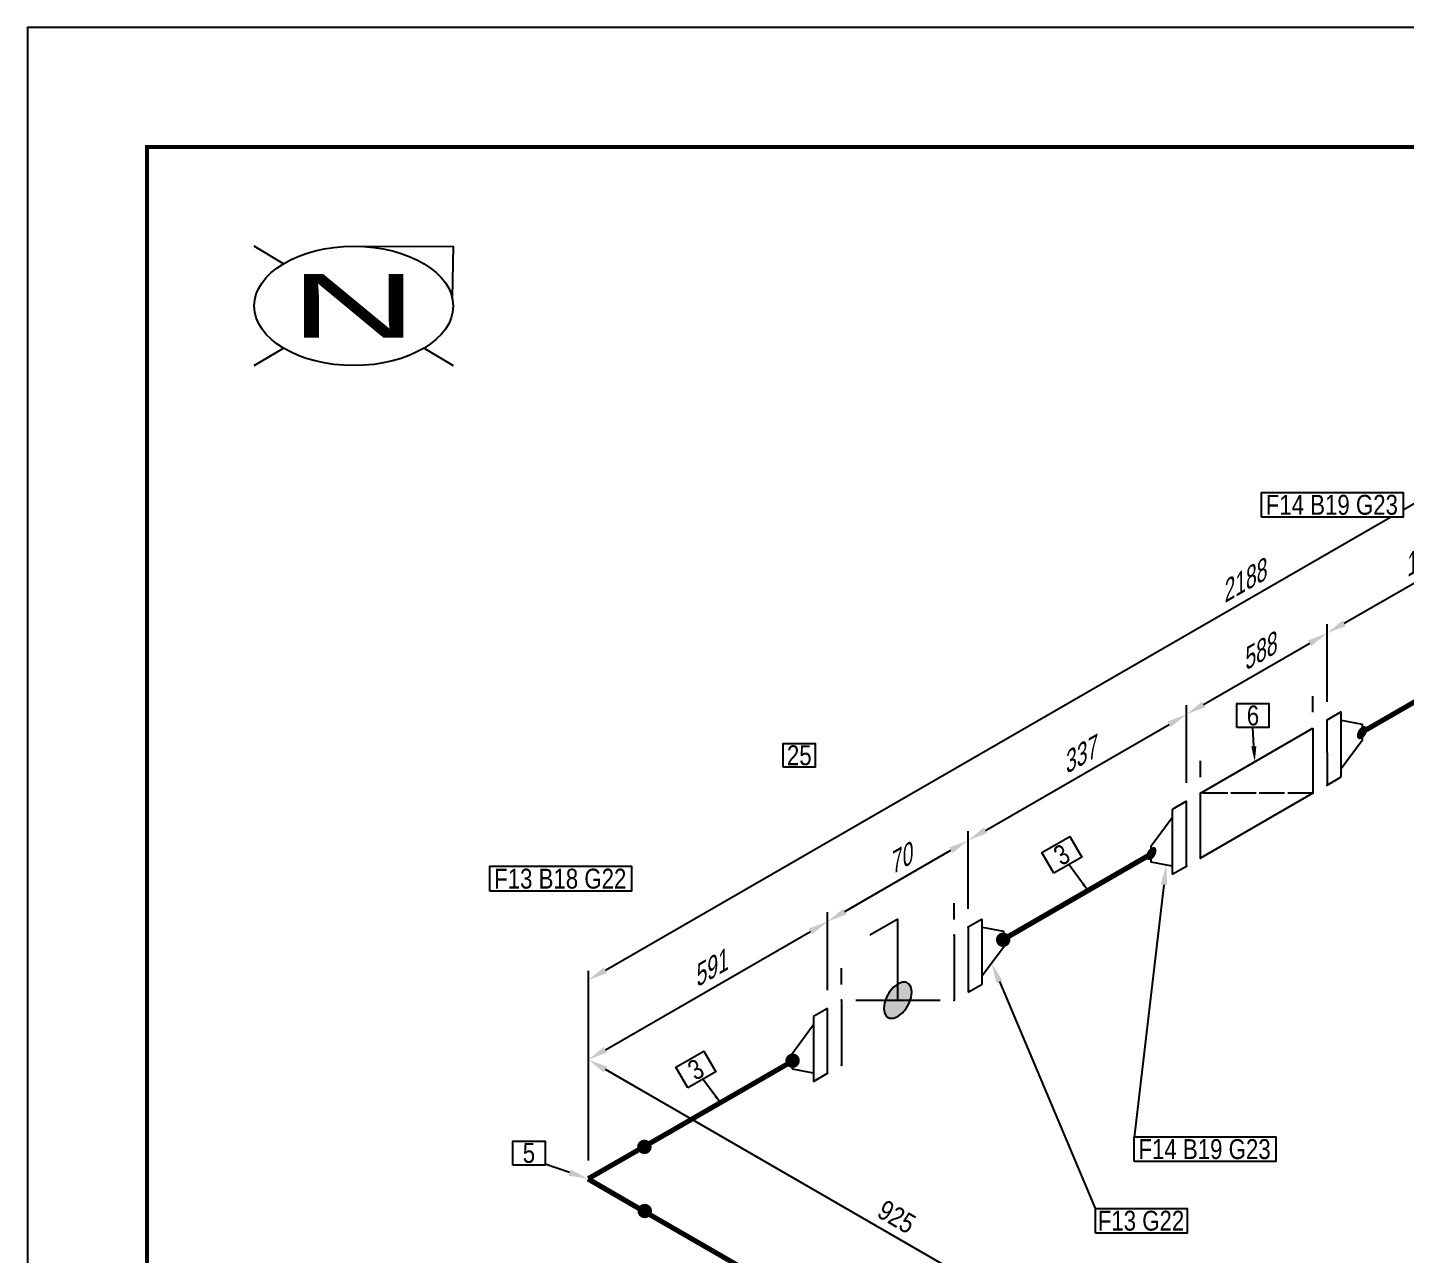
# Model space of a CAD drawing. Header units: millimetres. Extents: x 0 to 594, y 0 to 420.
# Drawn here: x 0 to 173.2, y 265.8 to 420 of the extents above; entities that cross this region are included whole.
import ezdxf
from ezdxf import colors
from ezdxf.entities.mleader import LeaderData, LeaderLine
from ezdxf.enums import TextEntityAlignment as Align
from ezdxf.math import Vec2, Vec3

# ---------------------------------------------------------------- set-up
doc = ezdxf.new("R2010")
doc.units = ezdxf.units.MM
doc.header["$LTSCALE"] = 0.25
doc.linetypes.add('HIDDEN2', pattern=[4.7625, 3.175, -1.5875])
for name, color, linetype in [('기호', 4, 'Continuous'), ('밸브', 4, 'Continuous'), ('용접', 1, 'Continuous'), ('주석', 7, 'Continuous'), ('치수', 1, 'Continuous')]:
    doc.layers.add(name, color=color, linetype=linetype)
doc.layers.add('파이프', color=3, linetype='Continuous', lineweight=70)
doc.styles.add('AdskIsoAnnotation', font='arial.ttf', dxfattribs={"width": 0.8, "height": 1})
doc.styles.add('AdskIsoMetric', font='arial.ttf', dxfattribs={"width": 0.8, "height": 2.5})
doc.styles.add('AdskIsoMetric-30', font='arial.ttf', dxfattribs={"width": 0.8, "height": 2.5})
doc.styles.add('AdskIsoMetric30', font='arial.ttf', dxfattribs={"width": 0.8, "oblique": 30, "height": 2.5})
doc.styles.get("Standard").update_dxf_attribs({"font": 'arial.ttf'})
doc.dimstyles.new('AdskIsoMetric', dxfattribs={"dimtxt": 2.5, "dimasz": 2.5, "dimexe": 1, "dimexo": 2, "dimgap": 0.8, "dimtad": 1, "dimdec": 0, "dimrnd": 1, "dimzin": 0, "dimdsep": 46, "dimtxsty": 'AdskIsoMetric', "dimcen": 0, "dimclrt": 7, "dimadec": 0, "dimazin": 0, "dimtfac": 1, "dimtdec": 0, "dimtmove": 1, "dimatfit": 3, "dimfxl": 0, "dimfrac": 2, "dimtolj": 1, "dimtzin": 0, "dimarcsym": 0})

# ---------------------------------------------------------------- blocks, each defined once
blk = doc.blocks.new('플랜지WN-1-IsoLeft')
at = {"color": 0, "linetype": 'ByBlock', "lineweight": -2, "extrusion": (0, 0.816497, 0.57735)}
for p, q in [((0.1989, 0.0893), (-0.1547, -0.1148)), ((-0.1547, 0.0383), (-0.0663, 0.0893)), ((-0.0663, 0.0893), (0.1547, 0.0638)), ((0.2873, 0.0383), (0.1989, 0.0893)), ((-0.1105, -0.0893), (-0.1547, 0.0383)), ((-0.0663, -0.1659), (0.2873, 0.0383)), ((-0.1547, -0.1148), (-0.0663, -0.1659))]:
    blk.add_line(p, q, dxfattribs=at)
blk = doc.blocks.new('개스킷-1-IsoLeft')
at = {"color": 0, "linetype": 'ByBlock', "lineweight": -2}
for p in [(0.1238, 0.1326), (0.221, 0.0765), (-0.221, -0.0765), (-0.1326, -0.1276)]:
    blk.add_point(p, dxfattribs=at)
blk = doc.blocks.new('버터플라이 밸브-1-IsoLeft')
blk.add_hatch(color=256).paths.add_polyline_path([(-0.0884, 0.051), (-0.0889, 0.0507), (-0.0893, 0.0503), (-0.0898, 0.0499), (-0.0903, 0.0495), (-0.0907, 0.0492), (-0.0912, 0.0488), (-0.0917, 0.0484), (-0.0921, 0.048), (-0.0926, 0.0477), (-0.0931, 0.0473), (-0.0935, 0.0469), (-0.094, 0.0466), (-0.0945, 0.0462), (-0.095, 0.0458), (-0.0954, 0.0454), (-0.0959, 0.0451), (-0.0964, 0.0447), (-0.0968, 0.0443), (-0.0973, 0.0439), (-0.0978, 0.0436), (-0.0982, 0.0432), (-0.0987, 0.0428), (-0.0992, 0.0425), (-0.0996, 0.0421), (-0.1001, 0.0417), (-0.1006, 0.0413), (-0.1011, 0.041), (-0.1015, 0.0406), (-0.102, 0.0402), (-0.1025, 0.0398), (-0.1029, 0.0395), (-0.1034, 0.0391), (-0.1039, 0.0387), (-0.1043, 0.0384), (-0.1048, 0.038), (-0.1053, 0.0376), (-0.1057, 0.0372), (-0.1062, 0.0369), (-0.1067, 0.0365), (-0.1072, 0.0361), (-0.1076, 0.0357), (-0.1081, 0.0354), (-0.1086, 0.035), (-0.109, 0.0346), (-0.1095, 0.0343), (-0.11, 0.0339), (-0.1104, 0.0335), (-0.1109, 0.0331), (-0.1114, 0.0328), (-0.1114, 0.0328), (-0.1116, 0.0323), (-0.1119, 0.0319), (-0.1121, 0.0314), (-0.1124, 0.031), (-0.1126, 0.0306), (-0.1129, 0.0301), (-0.1131, 0.0297), (-0.1133, 0.0293), (-0.1136, 0.0288), (-0.1138, 0.0284), (-0.1141, 0.0279), (-0.1143, 0.0275), (-0.1146, 0.0271), (-0.1148, 0.0266), (-0.1151, 0.0262), (-0.1153, 0.0258), (-0.1156, 0.0253), (-0.1158, 0.0249), (-0.1161, 0.0244), (-0.1163, 0.024), (-0.1166, 0.0236), (-0.1168, 0.0231), (-0.117, 0.0227), (-0.1173, 0.0222), (-0.1175, 0.0218), (-0.1178, 0.0214), (-0.118, 0.0209), (-0.1183, 0.0205), (-0.1185, 0.0201), (-0.1188, 0.0196), (-0.119, 0.0192), (-0.1193, 0.0187), (-0.1195, 0.0183), (-0.1198, 0.0179), (-0.12, 0.0174), (-0.1203, 0.017), (-0.1205, 0.0165), (-0.1207, 0.0161), (-0.121, 0.0157), (-0.1212, 0.0152), (-0.1215, 0.0148), (-0.1217, 0.0144), (-0.122, 0.0139), (-0.1222, 0.0135), (-0.1225, 0.013), (-0.1227, 0.0126), (-0.123, 0.0122), (-0.1232, 0.0117), (-0.1235, 0.0113), (-0.1235, 0.0113), (-0.1235, 0.0108), (-0.1235, 0.0104), (-0.1235, 0.0099), (-0.1235, 0.0094), (-0.1235, 0.009), (-0.1235, 0.0085), (-0.1235, 0.0081), (-0.1235, 0.0076), (-0.1235, 0.0071), (-0.1235, 0.0067), (-0.1235, 0.0062), (-0.1235, 0.0058), (-0.1235, 0.0053), (-0.1235, 0.0048), (-0.1235, 0.0044), (-0.1235, 0.0039), (-0.1235, 0.0035), (-0.1235, 0.003), (-0.1235, 0.0025), (-0.1235, 0.0021), (-0.1235, 0.0016), (-0.1235, 0.0012), (-0.1235, 0.0007), (-0.1235, 0.0002), (-0.1235, -0.0002), (-0.1235, -0.0007), (-0.1235, -0.0012), (-0.1235, -0.0016), (-0.1235, -0.0021), (-0.1235, -0.0025), (-0.1235, -0.003), (-0.1235, -0.0035), (-0.1235, -0.0039), (-0.1235, -0.0044), (-0.1235, -0.0048), (-0.1235, -0.0053), (-0.1235, -0.0058), (-0.1235, -0.0062), (-0.1235, -0.0067), (-0.1235, -0.0071), (-0.1235, -0.0076), (-0.1235, -0.0081), (-0.1235, -0.0085), (-0.1235, -0.009), (-0.1235, -0.0094), (-0.1235, -0.0099), (-0.1235, -0.0104), (-0.1235, -0.0108), (-0.1235, -0.0113), (-0.1235, -0.0113), (-0.1232, -0.0117), (-0.123, -0.0122), (-0.1227, -0.0126), (-0.1225, -0.013), (-0.1222, -0.0135), (-0.122, -0.0139), (-0.1217, -0.0144), (-0.1215, -0.0148), (-0.1212, -0.0152), (-0.121, -0.0157), (-0.1207, -0.0161), (-0.1205, -0.0165), (-0.1203, -0.017), (-0.12, -0.0174), (-0.1198, -0.0179), (-0.1195, -0.0183), (-0.1193, -0.0187), (-0.119, -0.0192), (-0.1188, -0.0196), (-0.1185, -0.0201), (-0.1183, -0.0205), (-0.118, -0.0209), (-0.1178, -0.0214), (-0.1175, -0.0218), (-0.1173, -0.0222), (-0.117, -0.0227), (-0.1168, -0.0231), (-0.1166, -0.0236), (-0.1163, -0.024), (-0.1161, -0.0244), (-0.1158, -0.0249), (-0.1156, -0.0253), (-0.1153, -0.0258), (-0.1151, -0.0262), (-0.1148, -0.0266), (-0.1146, -0.0271), (-0.1143, -0.0275), (-0.1141, -0.0279), (-0.1138, -0.0284), (-0.1136, -0.0288), (-0.1133, -0.0293), (-0.1131, -0.0297), (-0.1129, -0.0301), (-0.1126, -0.0306), (-0.1124, -0.031), (-0.1121, -0.0314), (-0.1119, -0.0319), (-0.1116, -0.0323), (-0.1114, -0.0328), (-0.1114, -0.0328), (-0.1109, -0.0331), (-0.1104, -0.0335), (-0.11, -0.0339), (-0.1095, -0.0343), (-0.109, -0.0346), (-0.1086, -0.035), (-0.1081, -0.0354), (-0.1076, -0.0357), (-0.1072, -0.0361), (-0.1067, -0.0365), (-0.1062, -0.0369), (-0.1057, -0.0372), (-0.1053, -0.0376), (-0.1048, -0.038), (-0.1043, -0.0384), (-0.1039, -0.0387), (-0.1034, -0.0391), (-0.1029, -0.0395), (-0.1025, -0.0398), (-0.102, -0.0402), (-0.1015, -0.0406), (-0.1011, -0.041), (-0.1006, -0.0413), (-0.1001, -0.0417), (-0.0996, -0.0421), (-0.0992, -0.0425), (-0.0987, -0.0428), (-0.0982, -0.0432), (-0.0978, -0.0436), (-0.0973, -0.0439), (-0.0968, -0.0443), (-0.0964, -0.0447), (-0.0959, -0.0451), (-0.0954, -0.0454), (-0.095, -0.0458), (-0.0945, -0.0462), (-0.094, -0.0466), (-0.0935, -0.0469), (-0.0931, -0.0473), (-0.0926, -0.0477), (-0.0921, -0.048), (-0.0917, -0.0484), (-0.0912, -0.0488), (-0.0907, -0.0492), (-0.0903, -0.0495), (-0.0898, -0.0499), (-0.0893, -0.0503), (-0.0889, -0.0507), (-0.0884, -0.051), (-0.0884, -0.051), (-0.0877, -0.0513), (-0.0871, -0.0516), (-0.0865, -0.0518), (-0.0858, -0.0521), (-0.0852, -0.0524), (-0.0845, -0.0527), (-0.0839, -0.0529), (-0.0832, -0.0532), (-0.0826, -0.0535), (-0.0819, -0.0537), (-0.0813, -0.054), (-0.0806, -0.0543), (-0.08, -0.0546), (-0.0793, -0.0548), (-0.0787, -0.0551), (-0.0781, -0.0554), (-0.0774, -0.0556), (-0.0768, -0.0559), (-0.0761, -0.0562), (-0.0755, -0.0564), (-0.0748, -0.0567), (-0.0742, -0.057), (-0.0735, -0.0573), (-0.0729, -0.0575), (-0.0722, -0.0578), (-0.0716, -0.0581), (-0.071, -0.0583), (-0.0703, -0.0586), (-0.0697, -0.0589), (-0.069, -0.0592), (-0.0684, -0.0594), (-0.0677, -0.0597), (-0.0671, -0.06), (-0.0664, -0.0602), (-0.0658, -0.0605), (-0.0651, -0.0608), (-0.0645, -0.0611), (-0.0639, -0.0613), (-0.0632, -0.0616), (-0.0626, -0.0619), (-0.0619, -0.0621), (-0.0613, -0.0624), (-0.0606, -0.0627), (-0.06, -0.0629), (-0.0593, -0.0632), (-0.0587, -0.0635), (-0.058, -0.0638), (-0.0574, -0.064), (-0.0567, -0.0643), (-0.0567, -0.0643), (-0.056, -0.0644), (-0.0552, -0.0646), (-0.0545, -0.0647), (-0.0537, -0.0649), (-0.053, -0.065), (-0.0522, -0.0652), (-0.0514, -0.0653), (-0.0507, -0.0654), (-0.0499, -0.0656), (-0.0492, -0.0657), (-0.0484, -0.0659), (-0.0476, -0.066), (-0.0469, -0.0662), (-0.0461, -0.0663), (-0.0454, -0.0664), (-0.0446, -0.0666), (-0.0438, -0.0667), (-0.0431, -0.0669), (-0.0423, -0.067), (-0.0416, -0.0672), (-0.0408, -0.0673), (-0.04, -0.0674), (-0.0393, -0.0676), (-0.0385, -0.0677), (-0.0378, -0.0679), (-0.037, -0.068), (-0.0363, -0.0681), (-0.0355, -0.0683), (-0.0347, -0.0684), (-0.034, -0.0686), (-0.0332, -0.0687), (-0.0325, -0.0689), (-0.0317, -0.069), (-0.0309, -0.0691), (-0.0302, -0.0693), (-0.0294, -0.0694), (-0.0287, -0.0696), (-0.0279, -0.0697), (-0.0271, -0.0699), (-0.0264, -0.07), (-0.0256, -0.0701), (-0.0249, -0.0703), (-0.0241, -0.0704), (-0.0233, -0.0706), (-0.0226, -0.0707), (-0.0218, -0.0709), (-0.0211, -0.071), (-0.0203, -0.0711), (-0.0196, -0.0713), (-0.0196, -0.0713), (-0.0188, -0.0713), (-0.018, -0.0713), (-0.0172, -0.0713), (-0.0164, -0.0713), (-0.0156, -0.0713), (-0.0148, -0.0713), (-0.014, -0.0713), (-0.0132, -0.0713), (-0.0124, -0.0713), (-0.0116, -0.0713), (-0.0108, -0.0713), (-0.01, -0.0713), (-0.0092, -0.0713), (-0.0084, -0.0713), (-0.0076, -0.0713), (-0.0068, -0.0713), (-0.006, -0.0713), (-0.0052, -0.0713), (-0.0044, -0.0713), (-0.0036, -0.0713), (-0.0028, -0.0713), (-0.002, -0.0713), (-0.0012, -0.0713), (-0.0004, -0.0713), (0.0004, -0.0713), (0.0012, -0.0713), (0.002, -0.0713), (0.0028, -0.0713), (0.0036, -0.0713), (0.0044, -0.0713), (0.0052, -0.0713), (0.006, -0.0713), (0.0068, -0.0713), (0.0076, -0.0713), (0.0084, -0.0713), (0.0092, -0.0713), (0.01, -0.0713), (0.0108, -0.0713), (0.0116, -0.0713), (0.0124, -0.0713), (0.0132, -0.0713), (0.014, -0.0713), (0.0148, -0.0713), (0.0156, -0.0713), (0.0164, -0.0713), (0.0172, -0.0713), (0.018, -0.0713), (0.0188, -0.0713), (0.0196, -0.0713), (0.0196, -0.0713), (0.0203, -0.0711), (0.0211, -0.071), (0.0218, -0.0709), (0.0226, -0.0707), (0.0233, -0.0706), (0.0241, -0.0704), (0.0249, -0.0703), (0.0256, -0.0701), (0.0264, -0.07), (0.0271, -0.0699), (0.0279, -0.0697), (0.0287, -0.0696), (0.0294, -0.0694), (0.0302, -0.0693), (0.0309, -0.0691), (0.0317, -0.069), (0.0325, -0.0689), (0.0332, -0.0687), (0.034, -0.0686), (0.0347, -0.0684), (0.0355, -0.0683), (0.0363, -0.0681), (0.037, -0.068), (0.0378, -0.0679), (0.0385, -0.0677), (0.0393, -0.0676), (0.04, -0.0674), (0.0408, -0.0673), (0.0416, -0.0672), (0.0423, -0.067), (0.0431, -0.0669), (0.0438, -0.0667), (0.0446, -0.0666), (0.0454, -0.0664), (0.0461, -0.0663), (0.0469, -0.0662), (0.0476, -0.066), (0.0484, -0.0659), (0.0492, -0.0657), (0.0499, -0.0656), (0.0507, -0.0654), (0.0514, -0.0653), (0.0522, -0.0652), (0.053, -0.065), (0.0537, -0.0649), (0.0545, -0.0647), (0.0552, -0.0646), (0.056, -0.0644), (0.0567, -0.0643), (0.0567, -0.0643), (0.0574, -0.064), (0.058, -0.0638), (0.0587, -0.0635), (0.0593, -0.0632), (0.06, -0.0629), (0.0606, -0.0627), (0.0613, -0.0624), (0.0619, -0.0621), (0.0626, -0.0619), (0.0632, -0.0616), (0.0639, -0.0613), (0.0645, -0.0611), (0.0651, -0.0608), (0.0658, -0.0605), (0.0664, -0.0602), (0.0671, -0.06), (0.0677, -0.0597), (0.0684, -0.0594), (0.069, -0.0592), (0.0697, -0.0589), (0.0703, -0.0586), (0.071, -0.0583), (0.0716, -0.0581), (0.0722, -0.0578), (0.0729, -0.0575), (0.0735, -0.0573), (0.0742, -0.057), (0.0748, -0.0567), (0.0755, -0.0564), (0.0761, -0.0562), (0.0768, -0.0559), (0.0774, -0.0556), (0.0781, -0.0554), (0.0787, -0.0551), (0.0793, -0.0548), (0.08, -0.0546), (0.0806, -0.0543), (0.0813, -0.054), (0.0819, -0.0537), (0.0826, -0.0535), (0.0832, -0.0532), (0.0839, -0.0529), (0.0845, -0.0527), (0.0852, -0.0524), (0.0858, -0.0521), (0.0865, -0.0518), (0.0871, -0.0516), (0.0877, -0.0513), (0.0884, -0.051), (0.0884, -0.051), (0.0889, -0.0507), (0.0893, -0.0503), (0.0898, -0.0499), (0.0903, -0.0495), (0.0907, -0.0492), (0.0912, -0.0488), (0.0917, -0.0484), (0.0921, -0.048), (0.0926, -0.0477), (0.0931, -0.0473), (0.0935, -0.0469), (0.094, -0.0466), (0.0945, -0.0462), (0.095, -0.0458), (0.0954, -0.0454), (0.0959, -0.0451), (0.0964, -0.0447), (0.0968, -0.0443), (0.0973, -0.0439), (0.0978, -0.0436), (0.0982, -0.0432), (0.0987, -0.0428), (0.0992, -0.0425), (0.0996, -0.0421), (0.1001, -0.0417), (0.1006, -0.0413), (0.1011, -0.041), (0.1015, -0.0406), (0.102, -0.0402), (0.1025, -0.0398), (0.1029, -0.0395), (0.1034, -0.0391), (0.1039, -0.0387), (0.1043, -0.0384), (0.1048, -0.038), (0.1053, -0.0376), (0.1057, -0.0372), (0.1062, -0.0369), (0.1067, -0.0365), (0.1072, -0.0361), (0.1076, -0.0357), (0.1081, -0.0354), (0.1086, -0.035), (0.109, -0.0346), (0.1095, -0.0343), (0.11, -0.0339), (0.1104, -0.0335), (0.1109, -0.0331), (0.1114, -0.0328), (0.1114, -0.0328), (0.1116, -0.0323), (0.1119, -0.0319), (0.1121, -0.0314), (0.1124, -0.031), (0.1126, -0.0306), (0.1129, -0.0301), (0.1131, -0.0297), (0.1133, -0.0293), (0.1136, -0.0288), (0.1138, -0.0284), (0.1141, -0.0279), (0.1143, -0.0275), (0.1146, -0.0271), (0.1148, -0.0266), (0.1151, -0.0262), (0.1153, -0.0258), (0.1156, -0.0253), (0.1158, -0.0249), (0.1161, -0.0244), (0.1163, -0.024), (0.1166, -0.0236), (0.1168, -0.0231), (0.117, -0.0227), (0.1173, -0.0222), (0.1175, -0.0218), (0.1178, -0.0214), (0.118, -0.0209), (0.1183, -0.0205), (0.1185, -0.0201), (0.1188, -0.0196), (0.119, -0.0192), (0.1193, -0.0187), (0.1195, -0.0183), (0.1198, -0.0179), (0.12, -0.0174), (0.1203, -0.017), (0.1205, -0.0165), (0.1207, -0.0161), (0.121, -0.0157), (0.1212, -0.0152), (0.1215, -0.0148), (0.1217, -0.0144), (0.122, -0.0139), (0.1222, -0.0135), (0.1225, -0.013), (0.1227, -0.0126), (0.123, -0.0122), (0.1232, -0.0117), (0.1235, -0.0113), (0.1235, -0.0113), (0.1235, -0.0108), (0.1235, -0.0104), (0.1235, -0.0099), (0.1235, -0.0094), (0.1235, -0.009), (0.1235, -0.0085), (0.1235, -0.0081), (0.1235, -0.0076), (0.1235, -0.0071), (0.1235, -0.0067), (0.1235, -0.0062), (0.1235, -0.0058), (0.1235, -0.0053), (0.1235, -0.0048), (0.1235, -0.0044), (0.1235, -0.0039), (0.1235, -0.0035), (0.1235, -0.003), (0.1235, -0.0025), (0.1235, -0.0021), (0.1235, -0.0016), (0.1235, -0.0012), (0.1235, -0.0007), (0.1235, -0.0002), (0.1235, 0.0002), (0.1235, 0.0007), (0.1235, 0.0012), (0.1235, 0.0016), (0.1235, 0.0021), (0.1235, 0.0025), (0.1235, 0.003), (0.1235, 0.0035), (0.1235, 0.0039), (0.1235, 0.0044), (0.1235, 0.0048), (0.1235, 0.0053), (0.1235, 0.0058), (0.1235, 0.0062), (0.1235, 0.0067), (0.1235, 0.0071), (0.1235, 0.0076), (0.1235, 0.0081), (0.1235, 0.0085), (0.1235, 0.009), (0.1235, 0.0094), (0.1235, 0.0099), (0.1235, 0.0104), (0.1235, 0.0108), (0.1235, 0.0113), (0.1235, 0.0113), (0.1232, 0.0117), (0.123, 0.0122), (0.1227, 0.0126), (0.1225, 0.013), (0.1222, 0.0135), (0.122, 0.0139), (0.1217, 0.0144), (0.1215, 0.0148), (0.1212, 0.0152), (0.121, 0.0157), (0.1207, 0.0161), (0.1205, 0.0165), (0.1203, 0.017), (0.12, 0.0174), (0.1198, 0.0179), (0.1195, 0.0183), (0.1193, 0.0187), (0.119, 0.0192), (0.1188, 0.0196), (0.1185, 0.0201), (0.1183, 0.0205), (0.118, 0.0209), (0.1178, 0.0214), (0.1175, 0.0218), (0.1173, 0.0222), (0.117, 0.0227), (0.1168, 0.0231), (0.1166, 0.0236), (0.1163, 0.024), (0.1161, 0.0244), (0.1158, 0.0249), (0.1156, 0.0253), (0.1153, 0.0258), (0.1151, 0.0262), (0.1148, 0.0266), (0.1146, 0.0271), (0.1143, 0.0275), (0.1141, 0.0279), (0.1138, 0.0284), (0.1136, 0.0288), (0.1133, 0.0293), (0.1131, 0.0297), (0.1129, 0.0301), (0.1126, 0.0306), (0.1124, 0.031), (0.1121, 0.0314), (0.1119, 0.0319), (0.1116, 0.0323), (0.1114, 0.0328), (0.1114, 0.0328), (0.1109, 0.0331), (0.1104, 0.0335), (0.11, 0.0339), (0.1095, 0.0343), (0.109, 0.0346), (0.1086, 0.035), (0.1081, 0.0354), (0.1076, 0.0357), (0.1072, 0.0361), (0.1067, 0.0365), (0.1062, 0.0369), (0.1057, 0.0372), (0.1053, 0.0376), (0.1048, 0.038), (0.1043, 0.0384), (0.1039, 0.0387), (0.1034, 0.0391), (0.1029, 0.0395), (0.1025, 0.0398), (0.102, 0.0402), (0.1015, 0.0406), (0.1011, 0.041), (0.1006, 0.0413), (0.1001, 0.0417), (0.0996, 0.0421), (0.0992, 0.0425), (0.0987, 0.0428), (0.0982, 0.0432), (0.0978, 0.0436), (0.0973, 0.0439), (0.0968, 0.0443), (0.0964, 0.0447), (0.0959, 0.0451), (0.0954, 0.0454), (0.095, 0.0458), (0.0945, 0.0462), (0.094, 0.0466), (0.0935, 0.0469), (0.0931, 0.0473), (0.0926, 0.0477), (0.0921, 0.048), (0.0917, 0.0484), (0.0912, 0.0488), (0.0907, 0.0492), (0.0903, 0.0495), (0.0898, 0.0499), (0.0893, 0.0503), (0.0889, 0.0507), (0.0884, 0.051), (0.0884, 0.051), (0.0877, 0.0513), (0.0871, 0.0516), (0.0865, 0.0518), (0.0858, 0.0521), (0.0852, 0.0524), (0.0845, 0.0527), (0.0839, 0.0529), (0.0832, 0.0532), (0.0826, 0.0535), (0.0819, 0.0537), (0.0813, 0.054), (0.0806, 0.0543), (0.08, 0.0546), (0.0793, 0.0548), (0.0787, 0.0551), (0.0781, 0.0554), (0.0774, 0.0556), (0.0768, 0.0559), (0.0761, 0.0562), (0.0755, 0.0564), (0.0748, 0.0567), (0.0742, 0.057), (0.0735, 0.0573), (0.0729, 0.0575), (0.0722, 0.0578), (0.0716, 0.0581), (0.071, 0.0583), (0.0703, 0.0586), (0.0697, 0.0589), (0.069, 0.0592), (0.0684, 0.0594), (0.0677, 0.0597), (0.0671, 0.06), (0.0664, 0.0602), (0.0658, 0.0605), (0.0651, 0.0608), (0.0645, 0.0611), (0.0639, 0.0613), (0.0632, 0.0616), (0.0626, 0.0619), (0.0619, 0.0621), (0.0613, 0.0624), (0.0606, 0.0627), (0.06, 0.0629), (0.0593, 0.0632), (0.0587, 0.0635), (0.058, 0.0638), (0.0574, 0.064), (0.0567, 0.0643), (0.0567, 0.0643), (0.056, 0.0644), (0.0552, 0.0646), (0.0545, 0.0647), (0.0537, 0.0649), (0.053, 0.065), (0.0522, 0.0652), (0.0514, 0.0653), (0.0507, 0.0654), (0.0499, 0.0656), (0.0492, 0.0657), (0.0484, 0.0659), (0.0476, 0.066), (0.0469, 0.0662), (0.0461, 0.0663), (0.0454, 0.0664), (0.0446, 0.0666), (0.0438, 0.0667), (0.0431, 0.0669), (0.0423, 0.067), (0.0416, 0.0672), (0.0408, 0.0673), (0.04, 0.0674), (0.0393, 0.0676), (0.0385, 0.0677), (0.0378, 0.0679), (0.037, 0.068), (0.0363, 0.0681), (0.0355, 0.0683), (0.0347, 0.0684), (0.034, 0.0686), (0.0332, 0.0687), (0.0325, 0.0689), (0.0317, 0.069), (0.0309, 0.0691), (0.0302, 0.0693), (0.0294, 0.0694), (0.0287, 0.0696), (0.0279, 0.0697), (0.0271, 0.0699), (0.0264, 0.07), (0.0256, 0.0701), (0.0249, 0.0703), (0.0241, 0.0704), (0.0233, 0.0706), (0.0226, 0.0707), (0.0218, 0.0709), (0.0211, 0.071), (0.0203, 0.0711), (0.0196, 0.0713), (0.0196, 0.0713), (0.0188, 0.0713), (0.018, 0.0713), (0.0172, 0.0713), (0.0164, 0.0713), (0.0156, 0.0713), (0.0148, 0.0713), (0.014, 0.0713), (0.0132, 0.0713), (0.0124, 0.0713), (0.0116, 0.0713), (0.0108, 0.0713), (0.01, 0.0713), (0.0092, 0.0713), (0.0084, 0.0713), (0.0076, 0.0713), (0.0068, 0.0713), (0.006, 0.0713), (0.0052, 0.0713), (0.0044, 0.0713), (0.0036, 0.0713), (0.0028, 0.0713), (0.002, 0.0713), (0.0012, 0.0713), (0.0004, 0.0713), (-0.0004, 0.0713), (-0.0012, 0.0713), (-0.002, 0.0713), (-0.0028, 0.0713), (-0.0036, 0.0713), (-0.0044, 0.0713), (-0.0052, 0.0713), (-0.006, 0.0713), (-0.0068, 0.0713), (-0.0076, 0.0713), (-0.0084, 0.0713), (-0.0092, 0.0713), (-0.01, 0.0713), (-0.0108, 0.0713), (-0.0116, 0.0713), (-0.0124, 0.0713), (-0.0132, 0.0713), (-0.014, 0.0713), (-0.0148, 0.0713), (-0.0156, 0.0713), (-0.0164, 0.0713), (-0.0172, 0.0713), (-0.018, 0.0713), (-0.0188, 0.0713), (-0.0196, 0.0713), (-0.0196, 0.0713), (-0.0203, 0.0711), (-0.0211, 0.071), (-0.0218, 0.0709), (-0.0226, 0.0707), (-0.0233, 0.0706), (-0.0241, 0.0704), (-0.0249, 0.0703), (-0.0256, 0.0701), (-0.0264, 0.07), (-0.0271, 0.0699), (-0.0279, 0.0697), (-0.0287, 0.0696), (-0.0294, 0.0694), (-0.0302, 0.0693), (-0.0309, 0.0691), (-0.0317, 0.069), (-0.0325, 0.0689), (-0.0332, 0.0687), (-0.034, 0.0686), (-0.0347, 0.0684), (-0.0355, 0.0683), (-0.0363, 0.0681), (-0.037, 0.068), (-0.0378, 0.0679), (-0.0385, 0.0677), (-0.0393, 0.0676), (-0.04, 0.0674), (-0.0408, 0.0673), (-0.0416, 0.0672), (-0.0423, 0.067), (-0.0431, 0.0669), (-0.0438, 0.0667), (-0.0446, 0.0666), (-0.0454, 0.0664), (-0.0461, 0.0663), (-0.0469, 0.0662), (-0.0476, 0.066), (-0.0484, 0.0659), (-0.0492, 0.0657), (-0.0499, 0.0656), (-0.0507, 0.0654), (-0.0514, 0.0653), (-0.0522, 0.0652), (-0.053, 0.065), (-0.0537, 0.0649), (-0.0545, 0.0647), (-0.0552, 0.0646), (-0.056, 0.0644), (-0.0567, 0.0643), (-0.0567, 0.0643), (-0.0574, 0.064), (-0.058, 0.0638), (-0.0587, 0.0635), (-0.0593, 0.0632), (-0.06, 0.0629), (-0.0606, 0.0627), (-0.0613, 0.0624), (-0.0619, 0.0621), (-0.0626, 0.0619), (-0.0632, 0.0616), (-0.0639, 0.0613), (-0.0645, 0.0611), (-0.0651, 0.0608), (-0.0658, 0.0605), (-0.0664, 0.0602), (-0.0671, 0.06), (-0.0677, 0.0597), (-0.0684, 0.0594), (-0.069, 0.0592), (-0.0697, 0.0589), (-0.0703, 0.0586), (-0.071, 0.0583), (-0.0716, 0.0581), (-0.0722, 0.0578), (-0.0729, 0.0575), (-0.0735, 0.0573), (-0.0742, 0.057), (-0.0748, 0.0567), (-0.0755, 0.0564), (-0.0761, 0.0562), (-0.0768, 0.0559), (-0.0774, 0.0556), (-0.0781, 0.0554), (-0.0787, 0.0551), (-0.0793, 0.0548), (-0.08, 0.0546), (-0.0806, 0.0543), (-0.0813, 0.054), (-0.0819, 0.0537), (-0.0826, 0.0535), (-0.0832, 0.0532), (-0.0839, 0.0529), (-0.0845, 0.0527), (-0.0852, 0.0524), (-0.0858, 0.0521), (-0.0865, 0.0518), (-0.0871, 0.0516), (-0.0877, 0.0513)], flags=0)
at = {"color": 0, "linetype": 'ByBlock', "lineweight": -2, "extrusion": (0, 0.816497, 0.57735)}
for p, q in [((-0.5303, 0.1021), (-0.1768, 0.3062)), ((0.1326, -0.2296), (-0.1326, 0.2296)), ((-0.1114, 0.0328), (-0.1235, 0.0113)), ((-0.1235, 0.0113), (-0.1235, -0.0113)), ((-0.0884, 0.051), (-0.1114, 0.0328)), ((-0.0567, 0.0643), (-0.0884, 0.051)), ((-0.0196, 0.0713), (-0.0567, 0.0643)), ((0.0196, 0.0713), (-0.0196, 0.0713)), ((0.0567, 0.0643), (0.0196, 0.0713)), ((0.0884, 0.051), (0.0567, 0.0643)), ((0.1114, 0.0328), (0.0884, 0.051)), ((0.1235, 0.0113), (0.1114, 0.0328)), ((0.1235, -0.0113), (0.1235, 0.0113)), ((-0.1235, -0.0113), (-0.1114, -0.0328)), ((-0.1114, -0.0328), (-0.0884, -0.051)), ((-0.0884, -0.051), (-0.0567, -0.0643)), ((-0.0567, -0.0643), (-0.0196, -0.0713)), ((-0.0196, -0.0713), (0.0196, -0.0713)), ((0.0196, -0.0713), (0.0567, -0.0643)), ((0.0567, -0.0643), (0.0884, -0.051)), ((0.0884, -0.051), (0.1114, -0.0328)), ((0.1114, -0.0328), (0.1235, -0.0113)), ((0.1768, -0.3062), (0.5303, -0.1021))]:
    blk.add_line(p, q, dxfattribs=at)
blk = doc.blocks.new('Operator_Lever-1-IsoLeft')
at = {"color": 0, "linetype": 'ByBlock', "lineweight": -2, "extrusion": (0, 0.816497, 0.57735)}
for p, q in [((0, 0), (-0.4419, -0.2552)), ((-0.4419, -0.2552), (-0.2652, -0.3572))]:
    blk.add_line(p, q, dxfattribs=at)
blk = doc.blocks.new('필터-스트레이너-2-Iso2DSkew90')
at = {"color": 0, "linetype": 'ByBlock', "lineweight": -2, "extrusion": (0.707107, -0.408248, 0.57735)}
for p, q in [((-7.07, 0), (7.07, 8.16)), ((-7.07, 0), (7.07, 8.16)), ((7.07, 8.16), (7.07, 0)), ((7.07, 8.16), (7.07, 0)), ((7.07, 0), (-7.07, -8.16)), ((7.07, 0), (-7.07, -8.16)), ((-7.07, -8.16), (-7.07, 0)), ((-7.07, -8.16), (-7.07, 0))]:
    blk.add_line(p, q, dxfattribs=at)
at = {"color": 0, "linetype": 'HIDDEN2', "lineweight": -2, "ltscale": 1.5, "extrusion": (0.707107, -0.408248, 0.57735)}
blk.add_line((7.07, 0), (-7.07, 0), dxfattribs=at)
at = {"color": 0, "linetype": 'HIDDEN2', "lineweight": -2, "extrusion": (0.707107, -0.408248, 0.57735)}
blk.add_line((7.07, 0), (-7.07, 0), dxfattribs=at)
blk = doc.blocks.new('*D78')
at = {"layer": 'Defpoints', "color": 0}
for p in [(100.56, 307.61), (100.56, 296.69), (70.49, 275.25)]:
    blk.add_point(p, dxfattribs=at)
at = {"layer": '치수', "color": 0, "lineweight": -2}
for p, q in [((100.56, 299), (100.56, 308.77)), ((72.65, 291.5), (98.4, 306.36)), ((70.49, 277.56), (70.49, 291.4))]:
    blk.add_line(p, q, dxfattribs=at)
at = {"layer": '치수', "color": 0}
for points in [[(98.19, 306.72), (98.61, 306), (100.56, 307.61)], [(72.44, 291.86), (72.86, 291.14), (70.49, 290.25)]]:
    blk.add_solid(points, dxfattribs=at)
at = {"layer": '치수', "color": 7, "insert": (85.52, 301.55), "char_height": 2.5, "attachment_point": 5, "rotation": 30, "style": 'AdskIsoMetric30'}
blk.add_mtext('\\A1;591', dxfattribs=at)
blk = doc.blocks.new('*D79')
at = {"layer": 'Defpoints', "color": 0}
for p in [(118.24, 317.82), (118.24, 306.9), (100.56, 296.69)]:
    blk.add_point(p, dxfattribs=at)
at = {"layer": '치수', "color": 0, "lineweight": -2}
for p, q in [((118.24, 309.21), (118.24, 318.97)), ((102.73, 308.86), (116.07, 316.57)), ((100.56, 299), (100.56, 308.77))]:
    blk.add_line(p, q, dxfattribs=at)
at = {"layer": '치수', "color": 0}
for points in [[(115.87, 316.93), (116.28, 316.21), (118.24, 317.82)], [(102.52, 309.22), (102.94, 308.5), (100.56, 307.61)]]:
    blk.add_solid(points, dxfattribs=at)
at = {"layer": '치수', "color": 7, "insert": (109.4, 315.33), "char_height": 2.5, "attachment_point": 5, "rotation": 30, "style": 'AdskIsoMetric30'}
blk.add_mtext('\\A1;70', dxfattribs=at)
blk = doc.blocks.new('개스킷 해치 표식-1-IsoLeft')
at = {"linetype": 'ByBlock', "lineweight": -2, "extrusion": (0, 0.816497, 0.57735)}
blk.add_line((0, 0), (-0.0884, -0.051), dxfattribs=at)
blk = doc.blocks.new('*D80')
at = {"layer": 'Defpoints', "color": 0}
for p in [(145.66, 333.65), (145.66, 322.73), (118.24, 306.9)]:
    blk.add_point(p, dxfattribs=at)
at = {"layer": '치수', "color": 0, "lineweight": -2}
for p, q in [((145.66, 325.04), (145.66, 334.81)), ((120.4, 319.07), (143.5, 332.4)), ((118.24, 309.21), (118.24, 318.97))]:
    blk.add_line(p, q, dxfattribs=at)
at = {"layer": '치수', "color": 0}
for points in [[(143.29, 332.76), (143.71, 332.04), (145.66, 333.65)], [(120.2, 319.43), (120.61, 318.71), (118.24, 317.82)]]:
    blk.add_solid(points, dxfattribs=at)
at = {"layer": '치수', "color": 7, "insert": (131.95, 328.35), "char_height": 2.5, "attachment_point": 5, "rotation": 30, "style": 'AdskIsoMetric30'}
blk.add_mtext('\\A1;337', dxfattribs=at)
blk = doc.blocks.new('*D81')
at = {"layer": 'Defpoints', "color": 0}
for p in [(163.34, 343.86), (163.34, 332.94), (145.66, 322.73)]:
    blk.add_point(p, dxfattribs=at)
at = {"layer": '치수', "color": 0, "lineweight": -2}
for p, q in [((163.34, 335.25), (163.34, 345.01)), ((147.83, 334.9), (161.18, 342.61)), ((145.66, 325.04), (145.66, 334.81))]:
    blk.add_line(p, q, dxfattribs=at)
at = {"layer": '치수', "color": 0}
for points in [[(160.97, 342.97), (161.38, 342.25), (163.34, 343.86)], [(147.62, 335.26), (148.04, 334.54), (145.66, 333.65)]]:
    blk.add_solid(points, dxfattribs=at)
at = {"layer": '치수', "color": 7, "insert": (154.5, 341.37), "char_height": 2.5, "attachment_point": 5, "rotation": 30, "style": 'AdskIsoMetric30'}
blk.add_mtext('\\A1;588', dxfattribs=at)
blk = doc.blocks.new('*D82')
at = {"layer": 'Defpoints', "color": 0}
for p in [(186.34, 357.14), (186.34, 349.28), (163.34, 332.94)]:
    blk.add_point(p, dxfattribs=at)
at = {"layer": '치수', "color": 0, "lineweight": -2}
for p, q in [((186.34, 351.59), (186.34, 358.29)), ((165.51, 345.11), (184.18, 355.89)), ((163.34, 335.25), (163.34, 345.01))]:
    blk.add_line(p, q, dxfattribs=at)
at = {"layer": '치수', "color": 0}
for points in [[(183.97, 356.25), (184.39, 355.53), (186.34, 357.14)], [(165.3, 345.47), (165.71, 344.75), (163.34, 343.86)]]:
    blk.add_solid(points, dxfattribs=at)
at = {"layer": '치수', "color": 7, "insert": (174.84, 353.11), "char_height": 2.5, "attachment_point": 5, "rotation": 30, "style": 'AdskIsoMetric30'}
blk.add_mtext('\\A1;192', dxfattribs=at)
blk = doc.blocks.new('*D86')
at = {"layer": 'Defpoints', "color": 0}
for p in [(234.6, 395), (234.6, 382.25), (70.49, 275.25)]:
    blk.add_point(p, dxfattribs=at)
at = {"layer": '치수', "color": 0, "lineweight": -2}
for p, q in [((234.6, 384.56), (234.6, 396.16)), ((72.65, 301.5), (232.44, 393.75)), ((70.49, 277.56), (70.49, 301.4))]:
    blk.add_line(p, q, dxfattribs=at)
at = {"layer": '치수', "color": 0}
for points in [[(232.23, 394.11), (232.65, 393.39), (234.6, 395)], [(72.44, 301.86), (72.86, 301.14), (70.49, 300.25)]]:
    blk.add_solid(points, dxfattribs=at)
at = {"layer": '치수', "color": 7, "insert": (152.55, 350.24), "char_height": 2.5, "attachment_point": 5, "rotation": 30, "style": 'AdskIsoMetric30'}
blk.add_mtext('\\A1;2188', dxfattribs=at)
blk = doc.blocks.new('*D88')
at = {"layer": 'Defpoints', "color": 0}
for p in [(70.49, 290.25), (70.49, 275.25), (148.02, 230.48)]:
    blk.add_point(p, dxfattribs=at)
at = {"layer": '치수', "color": 0, "lineweight": -2}
for p, q in [((70.49, 277.56), (70.49, 291.4)), ((145.85, 246.73), (72.65, 289)), ((148.02, 232.79), (148.02, 246.64))]:
    blk.add_line(p, q, dxfattribs=at)
at = {"layer": '치수', "color": 0}
for points in [[(72.86, 289.36), (72.44, 288.64), (70.49, 290.25)], [(146.06, 247.1), (145.64, 246.37), (148.02, 245.48)]]:
    blk.add_solid(points, dxfattribs=at)
at = {"layer": '치수', "color": 7, "insert": (109.25, 270.48), "char_height": 2.5, "attachment_point": 5, "rotation": 330, "style": 'AdskIsoMetric-30'}
blk.add_mtext('\\A1;925', dxfattribs=at)
blk = doc.blocks.new('엘보우-2-Iso2DSkew90')
at = {"color": 0, "linetype": 'ByBlock', "lineweight": -2, "extrusion": (0, 0.816497, 0.57735)}
for p, q in [((7.07, 4.08), (0, 0)), ((0, 0), (7.07, -4.08)), ((0, 0), (0, 0))]:
    blk.add_line(p, q, dxfattribs=at)
blk = doc.blocks.new('Buttweld')
at = {"lineweight": -2}
blk.add_hatch(color=0, dxfattribs=at).paths.add_polyline_path([(0.044, -0.0026), (0.0433, 0.0053), (0.0413, 0.0129), (0.0379, 0.02), (0.0334, 0.0265), (0.0278, 0.0321), (0.0214, 0.0366), (0.0142, 0.0399), (0.0066, 0.042), (-0.0013, 0.0427), (-0.0091, 0.042), (-0.0168, 0.0399), (-0.0239, 0.0366), (-0.0304, 0.0321), (-0.036, 0.0265), (-0.0405, 0.02), (-0.0438, 0.0129), (-0.0459, 0.0053), (-0.0466, -0.0026), (-0.0459, -0.0105), (-0.0438, -0.0181), (-0.0405, -0.0252), (-0.036, -0.0317), (-0.0304, -0.0373), (-0.0239, -0.0418), (-0.0168, -0.0452), (-0.0091, -0.0472), (-0.0013, -0.0479), (0.0066, -0.0472), (0.0142, -0.0452), (0.0214, -0.0418), (0.0278, -0.0373), (0.0334, -0.0317), (0.0379, -0.0252), (0.0413, -0.0181), (0.0433, -0.0105)], is_closed=False, flags=0)
blk = doc.blocks.new('Weld-1-IsoLeft')
blk.add_hatch(color=256).paths.add_polyline_path([(-0.0293, 0.019), (-0.0343, 0.0155), (-0.0383, 0.0116), (-0.041, 0.0073), (-0.0424, 0.0028), (-0.0424, -0.0017), (-0.041, -0.0062), (-0.0383, -0.0105), (-0.0343, -0.0145), (-0.0293, -0.0179), (-0.0232, -0.0209), (-0.0164, -0.0231), (-0.009, -0.0247), (-0.0012, -0.0255), (0.0067, -0.0255), (0.0145, -0.0247), (0.0219, -0.0231), (0.0287, -0.0209), (0.0348, -0.0179), (0.0398, -0.0145), (0.0438, -0.0105), (0.0465, -0.0062), (0.0479, -0.0017), (0.0479, 0.0028), (0.0465, 0.0073), (0.0438, 0.0116), (0.0398, 0.0155), (0.0348, 0.019), (0.0287, 0.022), (0.0219, 0.0242), (0.0145, 0.0258), (0.0067, 0.0266), (-0.0012, 0.0266), (-0.009, 0.0258), (-0.0164, 0.0242), (-0.0232, 0.022)], is_closed=False, flags=0)
blk = doc.blocks.new('AnnoRect')
at = {"color": 0, "linetype": 'ByBlock', "lineweight": -2}
blk.add_wipeout([(-0.81, -0.6), (-0.81, 0.6), (0.81, 0.6), (0.81, -0.6)], dxfattribs=at)
blk.add_lwpolyline([(-0.81, -0.6), (-0.81, 0.6), (0.81, 0.6), (0.81, -0.6)], close=True, dxfattribs=at)
at = {"color": 0, "linetype": 'ByBlock', "lineweight": -2, "style": 'AdskIsoAnnotation', "width": 0.8}
blk.add_attdef('XX', text='', height=1, dxfattribs=at).set_placement((0, 0), align=Align.MIDDLE_CENTER)

msp = doc.modelspace()

# ---------------------------------------------------------------- linework, layer by layer
at = {"color": 0, "linetype": 'ByBlock', "lineweight": 25}
for p, q in [((32.161, 390.303), (28.5, 392.5)), ((42, 392.476), (53.5, 392.5)), ((53.5, 392.5), (53.388, 386)), ((28.5, 377.5), (32.161, 379.697)), ((49.839, 379.697), (53.5, 377.5))]:
    msp.add_line(p, q, dxfattribs=at)
at = {"color": 0, "linetype": 'ByBlock', "lineweight": -2}
msp.add_line((41, 385), (41, 385), dxfattribs=at)
msp.add_line((41, 385), (41, 385), dxfattribs=at)
msp.add_line((41, 385), (41, 385), dxfattribs=at)
msp.add_line((41, 385), (41, 385), dxfattribs=at)
msp.add_line((41, 385), (41, 385), dxfattribs=at)
msp.add_lwpolyline([(0, 0), (594, 0), (594, 420), (0, 420)], close=True)
at = {"const_width": 0.5}
msp.add_lwpolyline([(15, 15), (579, 15), (579, 405), (15, 405)], close=True, dxfattribs=at)
at = {"color": 0, "linetype": 'ByBlock', "lineweight": 25}
msp.add_ellipse((41, 385), major_axis=(12.5, 0), ratio=0.6, dxfattribs=at)
at = {"layer": '파이프'}
for points in [[(186.345, 342.138), (167.76, 331.408)], [(141.244, 316.099), (122.659, 305.369)], [(96.142, 290.06), (77.558, 279.33)], [(77.558, 271.165), (140.946, 234.567)]]:
    msp.add_lwpolyline(points, dxfattribs=at)

# ---------------------------------------------------------------- block references
at = {"layer": '기호'}
msp.add_blockref('필터-스트레이너-2-Iso2DSkew90', (154.502, 323.753), dxfattribs=at)
at = {"layer": '밸브', "xscale": 20, "yscale": 20, "zscale": 20}
for name, p, rotation in [('플랜지WN-1-IsoLeft', (165.55, 330.132), 239.9999999997689), ('개스킷-1-IsoLeft', (162.457, 328.346), 59.99999999985557), ('개스킷-1-IsoLeft', (146.547, 319.161), 59.99999999960286), ('플랜지WN-1-IsoLeft', (143.453, 317.375), 59.99999999974006), ('버터플라이 밸브-1-IsoLeft', (109.401, 297.714), 239.9999999997924), ('Operator_Lever-1-IsoLeft', (109.401, 297.714), 239.9999999997924), ('플랜지WN-1-IsoLeft', (120.449, 304.093), 239.9999999998412), ('개스킷-1-IsoLeft', (117.356, 302.307), 239.9999999998195), ('개스킷-1-IsoLeft', (101.446, 293.122), 59.99999999978338), ('플랜지WN-1-IsoLeft', (98.352, 291.335), 59.9999999997545)]:
    msp.add_blockref(name, p, dxfattribs=dict(at, rotation=rotation))
at = {"layer": '용접', "xscale": 20, "yscale": 20, "zscale": 20}
for name, p, rotation in [('Weld-1-IsoLeft', (167.76, 331.408), 239.9999999997966), ('Weld-1-IsoLeft', (141.244, 316.099), 59.9999999997966), ('Buttweld', (96.142, 290.06), 180), ('Buttweld', (77.558, 271.165), 180)]:
    msp.add_blockref(name, p, dxfattribs=dict(at, rotation=rotation))
for p in [(122.659, 305.369), (77.558, 279.33)]:
    msp.add_blockref('Buttweld', p, dxfattribs=at)
at = {"layer": '치수', "xscale": 20, "yscale": 20, "zscale": 20, "rotation": 239.9999999997978}
for p in [(161.573, 333.918), (147.431, 325.753), (116.472, 307.879), (102.33, 299.714)]:
    msp.add_blockref('개스킷 해치 표식-1-IsoLeft', p, dxfattribs=at)
at = {"layer": '파이프'}
msp.add_blockref('엘보우-2-Iso2DSkew90', (70.487, 275.247), dxfattribs=at)

# ---------------------------------------------------------------- texts
at = {"color": 0, "linetype": 'ByBlock', "lineweight": 40, "width": 2}
msp.add_text('N', height=8, dxfattribs=at).set_placement((41, 385), align=Align.MIDDLE_CENTER)

# ---------------------------------------------------------------- dimensions: what is measured, and where the dimension line sits
at = {"layer": '치수'}
for base, p1, p2, angle, text, override, picture, middle in [((234.604, 395), (70.487, 275.247), (234.604, 382.248), 30, '2188', {"dimtad": 0, "dimlfac": 11.182922, "dimtxsty": 'AdskIsoMetric30', "dimse1": 0, "dimse2": 0, "dimsd1": 0, "dimsd2": 0, "dimtmove": 1}, '*D86', (152.545, 350.242)), ((186.345, 357.138), (163.341, 332.939), (186.345, 349.282), 30, '192', {"dimtad": 0, "dimlfac": 6.841168, "dimtxsty": 'AdskIsoMetric30', "dimse1": 0, "dimse2": 0, "dimsd1": 0, "dimsd2": 0, "dimtmove": 1}, '*D82', (174.843, 353.114)), ((163.341, 343.857), (145.663, 322.733), (163.341, 332.939), 30, '588', {"dimtad": 0, "dimlfac": 28.805999, "dimtxsty": 'AdskIsoMetric30', "dimse1": 0, "dimse2": 0, "dimsd1": 0, "dimsd2": 0, "dimtmove": 1}, '*D81', (154.502, 341.371)), ((145.663, 333.65), (118.24, 306.9), (145.663, 322.733), 30, '337', {"dimtad": 0, "dimlfac": 10.657894, "dimtxsty": 'AdskIsoMetric30', "dimse1": 0, "dimse2": 0, "dimsd1": 0, "dimsd2": 0, "dimtmove": 1}, '*D80', (131.951, 328.351)), ((118.24, 317.817), (100.562, 296.694), (118.24, 306.9), 30, '70', {"dimtad": 0, "dimlfac": 3.421937, "dimtxsty": 'AdskIsoMetric30', "dimse1": 0, "dimse2": 0, "dimsd1": 0, "dimsd2": 0, "dimtmove": 1}, '*D79', (109.401, 315.331)), ((100.562, 307.611), (70.487, 275.247), (100.562, 296.694), 30, '591', {"dimtad": 0, "dimlfac": 16.083336, "dimtxsty": 'AdskIsoMetric30', "dimse1": 0, "dimse2": 0, "dimsd1": 0, "dimsd2": 0, "dimtmove": 1}, '*D78', (85.524, 301.546)), ((70.487, 290.247), (148.018, 230.485), (70.487, 275.247), 150, '925', {"dimtad": 0, "dimlfac": 10.332336, "dimtxsty": 'AdskIsoMetric-30', "dimse1": 0, "dimse2": 0, "dimsd1": 0, "dimsd2": 0, "dimtmove": 1}, '*D88', (109.252, 270.483))]:
    dim = msp.add_linear_dim(base=base, p1=p1, p2=p2, angle=angle, text=text, dimstyle='AdskIsoMetric', override=override, dxfattribs=at)
    dim.commit()
    dim.dimension.update_dxf_attribs({"geometry": picture, "text_midpoint": middle, "dimtype": 160})

# ---------------------------------------------------------------- leaders
at = {"layer": '주석'}
ml = msp.add_multileader_mtext('Standard', dxfattribs=at)
ml.set_content('')
ml.set_leader_properties()
ml.build(insert=Vec2(0, 0))
ml.multileader.update_dxf_attribs({"dogleg_length": 0, "arrow_head_size": 1.94})
ctx = ml.context
ctx.base_point, ctx.arrow_head_size = Vec3(154, 332), 1.94
notes = []
notes.append((ctx, [(0, (1, 1, 0), (154, 332), (-1, 0), 0, [(0, [(154.262, 327.697)], 0, [])])]))
ctx.mtext, ml.multileader.dxf.content_type = None, 0
ml = msp.add_multileader_mtext('Standard', dxfattribs=at)
ml.set_content('')
ml.set_leader_properties()
ml.build(insert=Vec2(0, 0))
ml.multileader.update_dxf_attribs({"dogleg_length": 0, "arrow_head_size": 0})
ctx = ml.context
ctx.base_point, ctx.arrow_head_size = Vec3(130.89, 314.782), 0
notes.append((ctx, [(0, (1, 1, 0), (130.89, 314.782), (-1, 0), 0, [(0, [(133.286, 311.505)], 0, [])])]))
ctx.mtext, ml.multileader.dxf.content_type = None, 0
ml = msp.add_multileader_mtext('Standard', dxfattribs=at)
ml.set_content('')
ml.set_leader_properties()
ml.build(insert=Vec2(0, 0))
ml.multileader.update_dxf_attribs({"dogleg_length": 0, "arrow_head_size": 2.5})
ctx = ml.context
ctx.base_point, ctx.arrow_head_size = Vec3(139.098, 280.448), 2.5
notes.append((ctx, [(0, (1, 1, 0), (139.098, 280.448), (-1, 0), 0, [(0, [(143.139, 314.713)], 0, [])])]))
ctx.mtext, ml.multileader.dxf.content_type = None, 0
ml = msp.add_multileader_mtext('Standard', dxfattribs=at)
ml.set_content('')
ml.set_leader_properties()
ml.build(insert=Vec2(0, 0))
ml.multileader.update_dxf_attribs({"dogleg_length": 0, "arrow_head_size": 2.5})
ctx = ml.context
ctx.base_point, ctx.arrow_head_size = Vec3(134.255, 271.448), 2.5
notes.append((ctx, [(0, (1, 1, 0), (134.255, 271.448), (-1, 0), 0, [(0, [(121.182, 302.359)], 0, [])])]))
ctx.mtext, ml.multileader.dxf.content_type = None, 0
ml = msp.add_multileader_mtext('Standard', dxfattribs=at)
ml.set_content('')
ml.set_leader_properties()
ml.build(insert=Vec2(0, 0))
ml.multileader.update_dxf_attribs({"dogleg_length": 0, "arrow_head_size": 0})
ctx = ml.context
ctx.base_point, ctx.arrow_head_size = Vec3(84.901, 287.788), 0
notes.append((ctx, [(0, (1, 1, 0), (84.901, 287.788), (-1, 0), 0, [(0, [(87.095, 284.836)], 0, [])])]))
ctx.mtext, ml.multileader.dxf.content_type = None, 0
ml = msp.add_multileader_mtext('Standard', dxfattribs=at)
ml.set_content('')
ml.set_leader_properties()
ml.build(insert=Vec2(0, 0))
ml.multileader.update_dxf_attribs({"dogleg_length": 0, "arrow_head_size": 2.5})
ctx = ml.context
ctx.base_point, ctx.arrow_head_size = Vec3(65.048, 277.122), 2.5
notes.append((ctx, [(0, (1, 1, 0), (65.048, 277.122), (-1, 0), 0, [(0, [(70.487, 275.247)], 0, [])])]))
ctx.mtext, ml.multileader.dxf.content_type = None, 0
for ctx, leaders in notes:
    for number, flags, end, landing, length, lines in leaders:
        leader = LeaderData()
        leader.index, (leader.has_last_leader_line, leader.has_dogleg_vector, leader.attachment_direction) = number, flags
        leader.last_leader_point, leader.dogleg_vector, leader.dogleg_length = Vec3(end), Vec3(landing), length
        for number, points, colour, breaks in lines:
            line = LeaderLine()
            line.index, line.vertices, line.color, line.breaks = number, Vec3.list(points), colors.encode_raw_color(colour), breaks
            leader.lines.append(line)
        ctx.leaders.append(leader)

# ---------------------------------------------------------------- next in the draw order: block references
ref = msp.add_blockref('AnnoRect', (164, 360), dxfattribs=dict(at, xscale=10.99723247232472, yscale=2.586971350613916, zscale=2.5))
ref.add_attrib('XX_001', 'F14 B19 G23', (155.639, 358.751), dxfattribs={"layer": '0', "color": 0, "linetype": 'ByBlock', "lineweight": -2, "height": 2.5, "style": 'AdskIsoAnnotation', "width": 0.8})
ref = msp.add_blockref('AnnoRect', (154.024, 333.5), dxfattribs=dict(at, xscale=2.5, yscale=2.5, zscale=2.5))
ref.add_attrib('XX_001', '6', (153.258, 332.266), dxfattribs={"layer": '0', "color": 0, "linetype": 'ByBlock', "lineweight": -2, "height": 2.5, "style": 'AdskIsoAnnotation', "width": 0.8})
ref = msp.add_blockref('AnnoRect', (96.991, 328.5), dxfattribs=dict(at, xscale=2.5, yscale=2.5, zscale=2.5))
ref.add_attrib('XX_001', '25', (95.452, 327.266), dxfattribs={"layer": '0', "color": 0, "linetype": 'ByBlock', "lineweight": -2, "height": 2.5, "style": 'AdskIsoAnnotation', "width": 0.8})
ref = msp.add_blockref('AnnoRect', (130, 316), dxfattribs=dict(at, xscale=2.500000000000001, yscale=2.500000000000001, zscale=2.500000000000001, rotation=30))
ref.add_attrib('XX_001', '3', (129.948, 314.546), dxfattribs={"layer": '0', "color": 0, "linetype": 'ByBlock', "lineweight": -2, "height": 2.5, "rotation": 30, "style": 'AdskIsoAnnotation', "width": 0.8})
ref = msp.add_blockref('AnnoRect', (67, 313), dxfattribs=dict(at, xscale=10.98339483394834, yscale=2.586971350613916, zscale=2.5))
ref.add_attrib('XX_001', 'F13 B18 G22', (58.649, 311.751), dxfattribs={"layer": '0', "color": 0, "linetype": 'ByBlock', "lineweight": -2, "height": 2.5, "style": 'AdskIsoAnnotation', "width": 0.8})
ref = msp.add_blockref('AnnoRect', (84, 289), dxfattribs=dict(at, xscale=2.500000000000001, yscale=2.500000000000001, zscale=2.500000000000001, rotation=30))
ref.add_attrib('XX_001', '3', (83.948, 287.546), dxfattribs={"layer": '0', "color": 0, "linetype": 'ByBlock', "lineweight": -2, "height": 2.5, "rotation": 30, "style": 'AdskIsoAnnotation', "width": 0.8})
ref = msp.add_blockref('AnnoRect', (63.024, 278.5), dxfattribs=dict(at, xscale=2.5, yscale=2.5, zscale=2.5))
ref.add_attrib('XX_001', '5', (62.245, 277.271), dxfattribs={"layer": '0', "color": 0, "linetype": 'ByBlock', "lineweight": -2, "height": 2.5, "style": 'AdskIsoAnnotation', "width": 0.8})
ref = msp.add_blockref('AnnoRect', (148, 279), dxfattribs=dict(at, xscale=10.99723247232472, yscale=2.586971350613916, zscale=2.5))
ref.add_attrib('XX_001', 'F14 B19 G23', (139.639, 277.751), dxfattribs={"layer": '0', "color": 0, "linetype": 'ByBlock', "lineweight": -2, "height": 2.5, "style": 'AdskIsoAnnotation', "width": 0.8})
ref = msp.add_blockref('AnnoRect', (140, 270), dxfattribs=dict(at, xscale=7.096863468634687, yscale=2.586971350613916, zscale=2.5))
ref.add_attrib('XX_001', 'F13 G22', (134.523, 268.751), dxfattribs={"layer": '0', "color": 0, "linetype": 'ByBlock', "lineweight": -2, "height": 2.5, "style": 'AdskIsoAnnotation', "width": 0.8})

doc.saveas('drawing.dxf')
